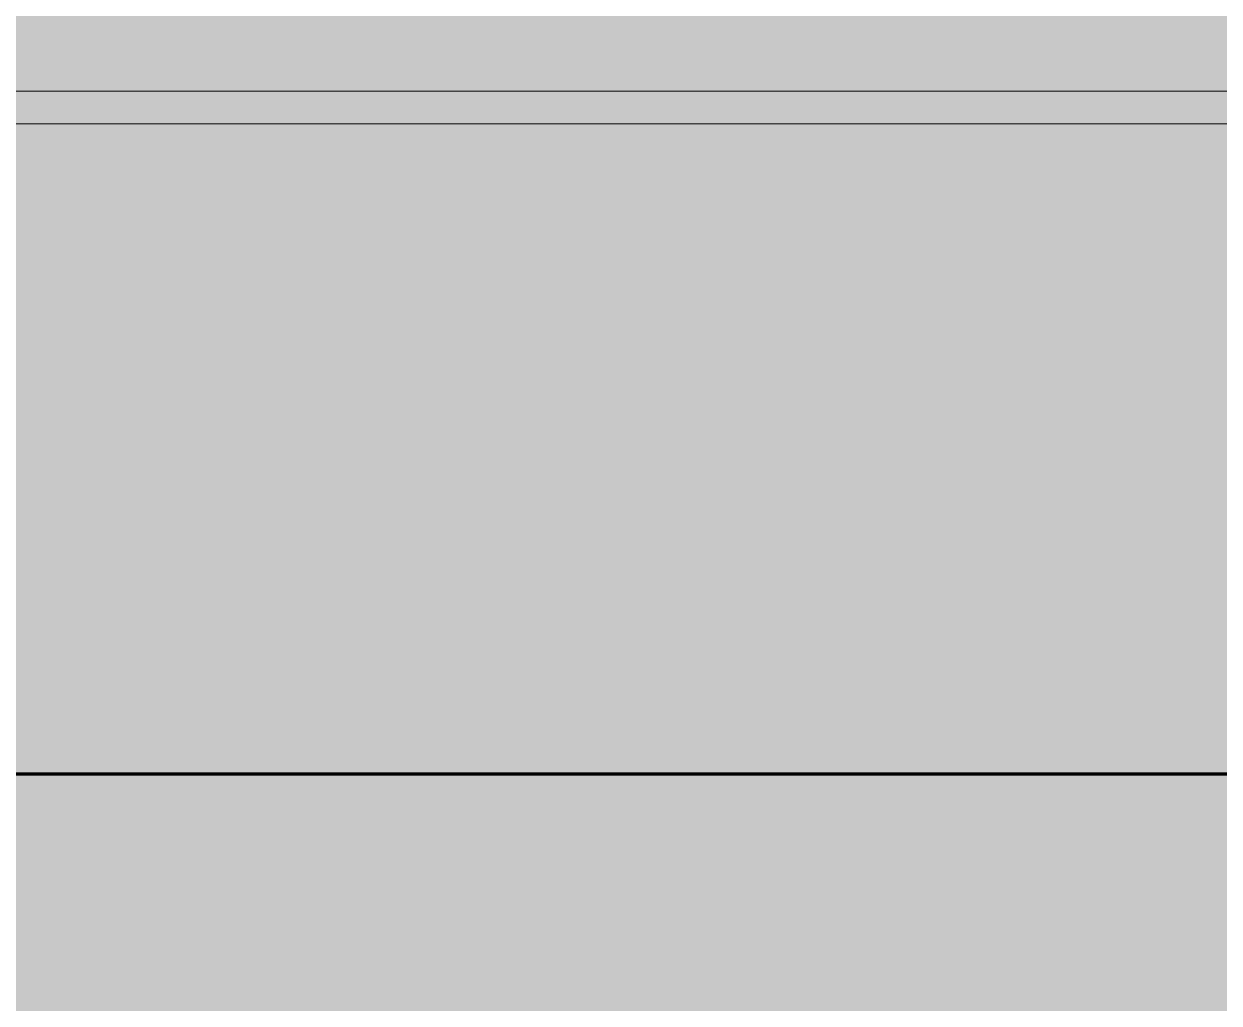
# Model space of a CAD drawing. Header units: millimetres. Extents: x 0 to 295, y 2 to 210.
# Drawn here: x 120.98 to 130, y 39.96 to 47.34 of the extents above; entities that cross this region are included whole.
import ezdxf

# ---------------------------------------------------------------- set-up
doc = ezdxf.new("R2010")
doc.units = ezdxf.units.MM
doc.header["$MEASUREMENT"] = 0
doc.layers.get('0').update_dxf_attribs({"linetype": 'CONTINUOUS'})

msp = doc.modelspace()

# ---------------------------------------------------------------- hatches: boundary and pattern name
at = {"true_color": 0xffffff}
for points in [[(-0.1312, 210.23), (-0.1312, 1.772), (294.4354, 1.772), (294.4354, 210.23)], [(-0.1312, 210.23), (-0.1312, 2.0344), (294.4354, 2.0344), (294.4354, 210.23)]]:
    msp.add_hatch(color=0, dxfattribs=at).paths.add_polyline_path(points)

# ---------------------------------------------------------------- linework, layer by layer
at = {"color": 0, "linetype": 'Continuous', "lineweight": 20, "true_color": 0x000007}
for points in [[(103.5567, 46.8351), (169.0195, 46.8351), (169.0195, 46.8351)], [(103.5567, 46.5892), (169.0195, 46.5892), (169.0195, 46.5892)]]:
    msp.add_lwpolyline(points, dxfattribs=at)
at = {"color": 0, "linetype": 'Continuous', "lineweight": 100, "true_color": 0x000007}
msp.add_lwpolyline([(103.4419, 41.686), (168.8884, 41.686), (168.8884, 41.686)], dxfattribs=at)

doc.saveas('drawing.dxf')
